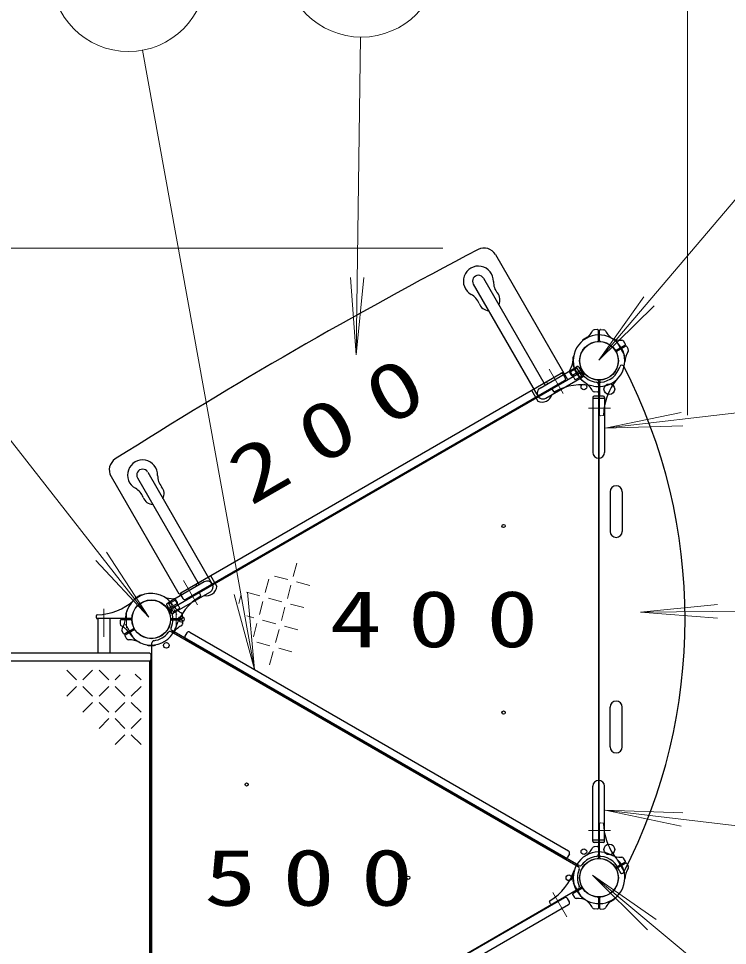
# Model space of a CAD drawing. Units: millimetres on the paper, scale 1:60. Extents: x -385 to 0, y -594 to 267.
# Drawn here: x -236.6 to -209.18, y 156.68 to 192.54 of the extents above; entities that cross this region are included whole.
import ezdxf

# ---------------------------------------------------------------- set-up
doc = ezdxf.new("R2010")
doc.units = ezdxf.units.MM
doc.linetypes.add('USER1', pattern=[4.5, 2.5, -2])
doc.linetypes.add('USER2', pattern=[6, 3, -1, 1, -1])
doc.layers.add('LY_1', color=7, linetype='Continuous', lineweight=25)
doc.styles.add('ＭＳ ゴシック', font='')
doc.styles.get('ＭＳ ゴシック').set_extended_font_data('MS Gothic')

msp = doc.modelspace()

# ---------------------------------------------------------------- linework, layer by layer
at = {"layer": 'LY_1', "lineweight": 13}
for p, q in [((-210.726, 177.191), (-210.726, 224.175)), ((-223.38, 191.823), (-223.546, 179.535)), ((-231.811, 191.313), (-227.476, 167.363)), ((-207.951, 186.629), (-214.154, 179.322)), ((-220.194, 183.663), (-332.785, 183.663)), ((-223.546, 179.535), (-223.767, 182.527)), ((-223.546, 179.535), (-223.244, 182.52)), ((-214.154, 179.322), (-212.419, 181.77)), ((-214.154, 179.322), (-212.02, 181.431)), ((-201.689, 178.14), (-213.903, 176.69)), ((-237.761, 177.308), (-231.562, 169.377)), ((-213.903, 176.69), (-210.966, 177.302)), ((-213.903, 176.69), (-210.905, 176.782)), ((-231.562, 169.377), (-233.197, 171.893)), ((-231.562, 169.377), (-233.609, 171.571)), ((-225.975, 170.96), (-225.838, 171.472)), ((-227.058, 170.335), (-226.92, 170.847)), ((-226.191, 170.835), (-226.704, 170.972)), ((-225.338, 170.606), (-225.85, 170.744)), ((-227.274, 170.21), (-227.786, 170.347)), ((-227.476, 167.363), (-227.751, 170.35)), ((-226.204, 170.106), (-226.066, 170.619)), ((-227.476, 167.363), (-228.265, 170.257)), ((-228.084, 169.918), (-228.003, 170.222)), ((-227.286, 169.481), (-227.149, 169.994)), ((-226.42, 169.981), (-226.933, 170.119)), ((-226.433, 169.253), (-226.295, 169.765)), ((-225.566, 169.753), (-226.079, 169.89)), ((-212.548, 169.582), (-209.562, 169.867)), ((-201.833, 169.666), (-212.548, 169.582)), ((-227.503, 169.356), (-227.775, 169.429)), ((-226.649, 169.128), (-227.161, 169.265)), ((-212.548, 169.582), (-209.558, 169.344)), ((-227.515, 168.628), (-227.378, 169.14)), ((-226.661, 168.399), (-226.524, 168.911)), ((-225.795, 168.899), (-226.308, 169.036)), ((-226.878, 168.274), (-227.39, 168.411)), ((-226.024, 168.045), (-226.536, 168.182)), ((-226.89, 167.545), (-226.753, 168.057)), ((-234.74, 167.332), (-234.365, 166.957)), ((-234.115, 166.957), (-233.74, 167.332)), ((-233.49, 167.332), (-233.115, 166.957)), ((-232.865, 166.957), (-232.666, 167.157)), ((-232.088, 167.18), (-231.865, 166.957)), ((-234.74, 166.332), (-234.365, 166.707)), ((-234.115, 166.707), (-233.74, 166.332)), ((-233.49, 166.332), (-233.115, 166.707)), ((-232.865, 166.707), (-232.49, 166.332)), ((-232.24, 166.332), (-231.865, 166.707)), ((-234.115, 165.707), (-233.74, 166.082)), ((-233.49, 166.082), (-233.115, 165.707)), ((-232.865, 165.707), (-232.49, 166.082)), ((-232.24, 166.082), (-231.865, 165.707)), ((-233.49, 165.082), (-233.115, 165.457)), ((-232.865, 165.457), (-232.49, 165.082)), ((-232.24, 165.082), (-231.865, 165.457)), ((-232.865, 164.457), (-232.49, 164.832)), ((-232.24, 164.832), (-231.865, 164.457)), ((-213.903, 161.911), (-210.966, 161.299)), ((-213.903, 161.911), (-210.905, 161.819)), ((-201.689, 160.461), (-213.903, 161.911)), ((-214.398, 159.396), (-212.269, 157.282)), ((-214.398, 159.396), (-211.934, 157.684)), ((-207.925, 154.004), (-214.398, 159.396))]:
    msp.add_line(p, q, dxfattribs=at)
at = {"layer": 'LY_1'}
for p, q in [((-218.158, 183.413), (-215.363, 178.571)), ((-219.01, 182.267), (-216.51, 177.937)), ((-218.617, 182.494), (-216.23, 178.36)), ((-214.208, 180.508), (-214.339, 180.503)), ((-214.173, 180.082), (-214.173, 180.474)), ((-214.123, 180.082), (-214.123, 180.474)), ((-214.089, 180.508), (-213.967, 180.503)), ((-214.786, 180.071), (-214.787, 180.073)), ((-214.497, 180.238), (-214.498, 180.24)), ((-213.133, 179.956), (-213.202, 180.067)), ((-213.484, 179.713), (-213.144, 179.909)), ((-213.459, 179.669), (-213.119, 179.866)), ((-213.073, 179.853), (-213.016, 179.745)), ((-215.134, 179.467), (-215.137, 179.467)), ((-216.427, 178.247), (-215.027, 179.055)), ((-214.837, 178.932), (-215.177, 178.735)), ((-215.134, 179.134), (-215.137, 179.134)), ((-214.991, 179.076), (-215.027, 179.055)), ((-215.027, 179.055), (-214.8, 178.662)), ((-214.922, 179.058), (-214.746, 178.752)), ((-230.78, 169.669), (-214.812, 178.888)), ((-230.328, 170.325), (-215.606, 178.825)), ((-216.2, 177.854), (-214.8, 178.662)), ((-215.528, 178.773), (-215.453, 178.644)), ((-215.223, 178.748), (-215.28, 178.856)), ((-214.764, 178.683), (-214.8, 178.662)), ((-215.483, 178.53), (-230.134, 170.071)), ((-216.183, 178.491), (-216.138, 178.413)), ((-214.173, 178.519), (-214.173, 160.082)), ((-214.148, 178.388), (-214.148, 160.213)), ((-214.123, 178.519), (-214.123, 177.934)), ((-216.76, 178.158), (-216.519, 177.74)), ((-215.958, 178.186), (-215.91, 178.113)), ((-214.387, 177.884), (-214.387, 177.842)), ((-213.984, 177.934), (-214.337, 177.934)), ((-214.208, 178.093), (-214.329, 178.098)), ((-213.934, 177.884), (-213.934, 177.842)), ((-213.934, 177.842), (-214.387, 177.842)), ((-214.387, 177.842), (-214.387, 175.759)), ((-213.934, 177.842), (-213.934, 175.759)), ((-231.607, 174.994), (-229.107, 170.664)), ((-233.025, 174.83), (-230.4, 170.283)), ((-232, 174.767), (-229.613, 170.633)), ((-213.715, 174.234), (-213.715, 172.701)), ((-213.248, 174.234), (-213.248, 172.701)), ((-229.417, 170.747), (-230.817, 169.939)), ((-229.173, 170.991), (-228.932, 170.573)), ((-229.19, 170.354), (-230.59, 169.546)), ((-229.751, 170.658), (-229.706, 170.58)), ((-232.106, 170.071), (-232.107, 170.073)), ((-231.817, 170.238), (-231.819, 170.24)), ((-230.453, 169.956), (-230.517, 170.058)), ((-230.322, 170.232), (-230.247, 170.102)), ((-229.599, 170.311), (-229.559, 170.233)), ((-230.871, 169.849), (-230.695, 169.543)), ((-230.853, 169.918), (-230.817, 169.939)), ((-230.817, 169.939), (-230.59, 169.546)), ((-230.805, 169.713), (-230.465, 169.909)), ((-233.593, 169.361), (-233.588, 169.448)), ((-232.25, 169.326), (-233.559, 169.326)), ((-233.529, 169.326), (-233.529, 167.992)), ((-233.075, 169.326), (-233.075, 167.992)), ((-232.25, 169.276), (-232.642, 169.276)), ((-230.688, 169.326), (-230.295, 169.326)), ((-230.688, 169.276), (-230.295, 169.276)), ((-230.626, 169.525), (-230.59, 169.546)), ((-230.262, 169.36), (-230.266, 169.481)), ((-232.676, 169.241), (-232.672, 169.12)), ((-232.158, 168.932), (-232.498, 168.735)), ((-230.262, 169.241), (-230.266, 169.11)), ((-232.544, 168.748), (-232.605, 168.864)), ((-232.484, 168.645), (-232.42, 168.543)), ((-232.133, 168.888), (-232.473, 168.692)), ((-230.693, 168.824), (-214.949, 159.734)), ((-214.924, 159.777), (-230.668, 168.867)), ((-230.089, 168.773), (-230.164, 168.644)), ((-229.975, 168.804), (-215.325, 160.346)), ((-231.635, 168.315), (-231.635, 168.312)), ((-231.444, 150.082), (-231.444, 168.39)), ((-231.302, 168.315), (-231.302, 168.312)), ((-230.134, 168.53), (-215.483, 160.071)), ((-231.552, 167.992), (-243.885, 167.992)), ((-231.469, 167.759), (-231.469, 167.909)), ((-231.469, 167.676), (-243.969, 167.676)), ((-231.522, 150.926), (-231.522, 167.676)), ((-231.469, 150.926), (-231.469, 167.676)), ((-213.715, 164.367), (-213.715, 165.901)), ((-213.248, 164.367), (-213.248, 165.901)), ((-214.387, 160.759), (-214.387, 162.842)), ((-213.934, 160.759), (-213.934, 162.842)), ((-214.387, 160.717), (-214.387, 160.759)), ((-213.934, 160.759), (-214.387, 160.759)), ((-213.984, 160.667), (-214.337, 160.667)), ((-214.123, 160.082), (-214.123, 160.667)), ((-213.934, 160.717), (-213.934, 160.759)), ((-214.208, 160.508), (-214.329, 160.503)), ((-215.294, 160.232), (-215.369, 160.102)), ((-213.133, 159.956), (-213.197, 160.058)), ((-213.484, 159.713), (-213.144, 159.909)), ((-213.459, 159.669), (-213.119, 159.866)), ((-213.073, 159.853), (-213.011, 159.737)), ((-215.134, 159.467), (-215.137, 159.467)), ((-230.805, 149.713), (-214.837, 158.932)), ((-214.812, 158.888), (-215.152, 158.692)), ((-215.134, 159.134), (-215.137, 159.134)), ((-215.483, 158.53), (-230.134, 150.071)), ((-215.294, 158.369), (-215.369, 158.499)), ((-215.164, 158.645), (-215.1, 158.543)), ((-214.173, 158.519), (-214.173, 158.127)), ((-214.123, 158.519), (-214.123, 158.127)), ((-213.511, 158.53), (-213.509, 158.528)), ((-215.325, 158.255), (-229.975, 149.797)), ((-216.018, 158.291), (-216.057, 158.368)), ((-213.8, 158.363), (-213.798, 158.361)), ((-214.208, 158.093), (-214.339, 158.098)), ((-214.089, 158.093), (-213.967, 158.098))]:
    msp.add_line(p, q, dxfattribs=at)
at = {"layer": 'LY_1', "linetype": 'USER2', "lineweight": 13}
for p, q in [((-213.484, 180.067), (-213.152, 179.492)), ((-215.533, 178.032), (-216.076, 178.972)), ((-215.144, 179.109), (-214.812, 178.534)), ((-213.697, 177.467), (-214.55, 177.467)), ((-229.678, 169.866), (-230.221, 170.806)), ((-230.805, 170.067), (-230.473, 169.492)), ((-233.302, 169.707), (-233.302, 168.621)), ((-232.427, 168.969), (-232.427, 169.632)), ((-230.51, 168.969), (-230.51, 169.632)), ((-232.465, 169.109), (-232.133, 168.534)), ((-213.697, 161.134), (-214.55, 161.134)), ((-213.152, 159.492), (-213.484, 160.067)), ((-214.812, 158.534), (-215.144, 159.109)), ((-215.939, 158.736), (-215.396, 157.795))]:
    msp.add_line(p, q, dxfattribs=at)
at = {"layer": 'LY_1', "linetype": 'USER1', "lineweight": 13}
for p, q in [((-215.003, 179.015), (-215.249, 178.873)), ((-215.249, 178.873), (-215.069, 178.561)), ((-214.823, 178.703), (-215.069, 178.561)), ((-214.123, 177.934), (-214.123, 177.21)), ((-214.088, 177.176), (-214.001, 177.181)), ((-230.794, 169.898), (-230.548, 170.04)), ((-230.548, 170.04), (-230.368, 169.728)), ((-230.614, 169.586), (-230.368, 169.728)), ((-214.123, 160.667), (-214.123, 161.391)), ((-214.088, 161.425), (-214.001, 161.42))]:
    msp.add_line(p, q, dxfattribs=at)
at = {"layer": 'LY_1', "lineweight": 13}
for centre in [(-223.339, 194.823), (-232.346, 194.265)]:
    msp.add_circle(centre, 3, dxfattribs=at)
at = {"layer": 'LY_1'}
for centre, radius in [((-214.148, 179.301), 0.75), ((-214.148, 179.301), 0.743), ((-214.732, 178.29), 0.108), ((-213.749, 178.204), 0.208), ((-217.838, 172.909), 0.0625), ((-231.469, 169.301), 0.75), ((-231.469, 169.301), 0.743), ((-230.302, 169.301), 0.108), ((-224.088, 169.301), 0.0625), ((-230.885, 168.29), 0.108), ((-217.838, 165.692), 0.0625), ((-227.779, 162.909), 0.0625), ((-214.732, 160.311), 0.108), ((-213.749, 160.397), 0.208), ((-214.148, 159.301), 0.75), ((-214.148, 159.301), 0.743), ((-221.529, 159.301), 0.0625), ((-215.315, 159.301), 0.108)]:
    msp.add_circle(centre, radius, dxfattribs=at)
for centre, radius, start, end in [((-127.623, 9.435), 196.604, 117.63762, 122.36238), ((-218.591, 183.163), 0.5, 30, 117.6376), ((-218.813, 182.381), 0.583, 358.4317, 241.5683), ((-218.813, 182.381), 0.227, 30, 210), ((-217.577, 182.347), 0.653, 178.4317, 220.0157), ((-219.402, 181.293), 0.653, 19.9843, 61.5683), ((-218.397, 181.659), 0.417, 332.9564, 40.0157), ((-218.397, 181.659), 0.417, 199.9843, 267.0436), ((-215.139, 180.843), 0.833, 302.7272, 332.5412), ((-214.326, 180.42), 0.0833, 92, 152.5412), ((-214.207, 180.474), 0.0333, 0, 92), ((-214.09, 180.474), 0.0333, 88, 180), ((-213.97, 180.42), 0.0833, 27.4588, 88), ((-213.157, 180.843), 0.833, 207.4588, 237.2728), ((-214.148, 179.301), 1, 120, 180), ((-214.772, 180.082), 0.0167, 128.6269, 210), ((-214.148, 179.301), 1.017, 120, 128.6269), ((-214.148, 179.301), 1.017, 111.3731, 120), ((-214.148, 179.301), 1, 62.7272, 120), ((-214.513, 180.232), 0.0167, 30, 111.3731), ((-214.207, 180.082), 0.0333, 274.2707, 0), ((-214.09, 180.082), 0.0333, 180, 265.7293), ((-213.308, 180.93), 0.833, 242.7272, 272.5412), ((-214.148, 179.301), 1, 0, 57.2728), ((-213.267, 180.014), 0.0833, 32, 92.5412), ((-213.501, 179.742), 0.0333, 214.2707, 300), ((-213.442, 179.641), 0.0333, 120, 205.7293), ((-212.317, 179.213), 0.833, 147.4588, 177.2728), ((-213.161, 179.938), 0.0333, 300, 32), ((-213.102, 179.837), 0.0333, 28, 120), ((-213.09, 179.706), 0.0833, 327.4588, 28), ((-215.979, 179.388), 0.833, 327.4588, 357.2728), ((-214.148, 179.301), 1.017, 171.3731, 180), ((-214.148, 179.301), 1.017, 180, 188.6269), ((-215.137, 179.451), 0.0167, 90, 171.3731), ((-214.148, 179.301), 1, 180, 237.2728), ((-214.148, 179.301), 1, 300, 0), ((-215.207, 178.895), 0.0833, 147.4588, 208), ((-215.137, 179.151), 0.0167, 188.6269, 270), ((-214.966, 179.033), 0.05, 30, 120), ((-214.854, 178.96), 0.0333, 300, 25.7293), ((-214.148, 179.301), 0.833, 275.2159, 344.1158), ((-213.267, 179.05), 0.0833, 27.3085, 164.1158), ((-232.148, 169.301), 21.333, 332.6915, 27.3085), ((-215.6, 178.732), 0.0833, 30, 120), ((-215.564, 178.753), 0.0833, 30, 120), ((-215.525, 178.602), 0.0833, 300, 30), ((-215.194, 178.764), 0.0333, 208, 300), ((-214.882, 178.752), 0.0833, 36.7872, 120), ((-214.148, 179.301), 0.833, 216.7872, 263.2128), ((-214.796, 178.859), 0.0333, 34.2707, 120), ((-214.789, 178.727), 0.05, 300, 30), ((-211.803, 177.173), 2.167, 137.7828, 169.6004), ((-216.313, 178.051), 0.227, 120, 300), ((-215.93, 178.205), 0.0333, 120, 213), ((-214.818, 176.206), 2.167, 77.7828, 118.9159), ((-215.139, 177.758), 0.833, 27.4588, 57.2728), ((-214.148, 179.301), 1, 257.7828, 300), ((-214.257, 178.39), 0.0833, 0, 83.2128), ((-214.207, 178.519), 0.0333, 0, 85.7293), ((-214.065, 178.388), 0.0833, 95.2159, 180), ((-214.09, 178.519), 0.0333, 94.2707, 180), ((-216.355, 178.123), 0.417, 246.8699, 341.9267), ((-215.882, 178.131), 0.0333, 213, 298.9158), ((-214.326, 178.181), 0.0833, 207.4588, 268), ((-214.337, 177.884), 0.05, 90, 180), ((-214.207, 178.127), 0.0333, 268, 0), ((-213.984, 177.884), 0.05, 0, 90), ((-214.161, 175.759), 0.227, 180, 0), ((-232.592, 175.08), 0.5, 122.3624, 210), ((-231.804, 174.881), 0.583, 358.4317, 241.5683), ((-231.804, 174.881), 0.227, 30, 210), ((-230.568, 174.847), 0.653, 178.4317, 220.0157), ((-232.392, 173.793), 0.653, 19.9843, 61.5683), ((-231.387, 174.159), 0.417, 332.9564, 40.0157), ((-213.482, 174.234), 0.233, 360, 180), ((-231.387, 174.159), 0.417, 199.9843, 267.0436), ((-213.482, 172.701), 0.233, 180, 360), ((-229.304, 170.551), 0.227, 300, 120), ((-230.286, 170.253), 0.0833, 120, 210), ((-230.25, 170.273), 0.0833, 120, 210), ((-229.629, 170.295), 0.0333, 27, 120), ((-229.345, 170.623), 0.417, 258.0733, 353.1301), ((-233.596, 171.646), 2.167, 271.0842, 312.2172), ((-231.469, 169.301), 1, 32.7272, 177.2728), ((-232.093, 170.082), 0.0167, 128.6269, 210), ((-231.469, 169.301), 1.017, 120, 128.6269), ((-231.469, 169.301), 1.017, 111.3731, 120), ((-231.833, 170.232), 0.0167, 30, 111.3731), ((-230.629, 170.93), 0.833, 242.7272, 272.5412), ((-230.588, 170.014), 0.0833, 32, 92.5412), ((-228.453, 168.333), 2.167, 121.0841, 162.2172), ((-230.175, 170.144), 0.0833, 210, 300), ((-229.589, 170.217), 0.0333, 301.0842, 27), ((-230.828, 169.874), 0.05, 120, 210), ((-230.821, 169.742), 0.0333, 214.2707, 300), ((-230.763, 169.641), 0.0333, 120, 205.7293), ((-230.626, 169.662), 0.0833, 120, 203.2128), ((-231.469, 169.301), 0.833, 336.7872, 23.2128), ((-229.926, 170.292), 0.833, 212.7272, 242.5412), ((-230.481, 169.938), 0.0333, 300, 32), ((-233.559, 169.359), 0.0333, 177, 270), ((-233.555, 169.446), 0.0333, 91.0841, 177), ((-232.642, 169.242), 0.0333, 90, 182), ((-233.3, 169.388), 0.833, 327.4588, 357.2728), ((-232.25, 169.359), 0.0333, 270, 355.7293), ((-232.25, 169.242), 0.0333, 4.2707, 90), ((-230.688, 169.359), 0.0333, 184.2707, 270), ((-230.688, 169.242), 0.0333, 90, 175.7293), ((-230.651, 169.568), 0.05, 210, 300), ((-230.349, 169.478), 0.0833, 2, 62.5412), ((-230.295, 169.359), 0.0333, 270, 2), ((-230.295, 169.242), 0.0333, 358, 90), ((-232.588, 169.123), 0.0833, 182, 242.5412), ((-233.011, 168.309), 0.833, 32.7272, 62.5412), ((-232.527, 168.895), 0.0833, 147.4588, 208), ((-231.469, 169.301), 1, 212.7272, 342.2172), ((-232.174, 168.96), 0.0333, 300, 25.7293), ((-232.116, 168.859), 0.0333, 34.2707, 120), ((-230.626, 168.939), 0.0833, 156.7872, 240), ((-229.926, 168.309), 0.833, 117.4588, 147.2728), ((-230.349, 169.123), 0.0833, 297.4588, 358), ((-232.514, 168.764), 0.0333, 208, 300), ((-232.456, 168.663), 0.0333, 120, 212), ((-232.349, 168.587), 0.0833, 212, 272.5412), ((-231.469, 169.301), 0.833, 276.7872, 323.2128), ((-230.735, 168.752), 0.0833, 60, 143.2128), ((-230.092, 168.602), 0.0833, 150, 240), ((-230.017, 168.732), 0.0833, 60, 150), ((-232.309, 167.671), 0.833, 62.7272, 92.5412), ((-231.619, 168.312), 0.0167, 180, 261.3731), ((-231.469, 169.301), 1.017, 261.3731, 270), ((-231.469, 169.301), 1.017, 270, 278.6269), ((-231.36, 168.39), 0.0833, 96.7872, 180), ((-231.319, 168.312), 0.0167, 278.6269, 0), ((-231.552, 167.909), 0.0833, 0, 90), ((-231.552, 167.759), 0.0833, 270, 0), ((-213.482, 165.901), 0.233, 360, 180), ((-213.482, 164.367), 0.233, 180, 360), ((-214.161, 162.842), 0.227, 0, 180), ((-211.803, 161.428), 2.167, 190.3996, 222.2172), ((-214.337, 160.717), 0.05, 180, 270), ((-213.984, 160.717), 0.05, 270, 0), ((-215.367, 160.273), 0.0833, 330, 60), ((-215.139, 160.843), 0.833, 302.7272, 332.5412), ((-214.148, 159.301), 1, 62.7272, 120), ((-214.326, 160.42), 0.0833, 92, 152.5412), ((-214.207, 160.474), 0.0333, 0, 92), ((-215.442, 160.144), 0.0833, 240, 330), ((-214.148, 159.301), 1, 120, 180), ((-214.148, 159.301), 0.833, 96.7872, 143.2128), ((-214.257, 160.211), 0.0833, 276.7872, 0), ((-214.207, 160.082), 0.0333, 274.2707, 0), ((-214.065, 160.213), 0.0833, 180, 264.7841), ((-214.09, 160.082), 0.0333, 180, 265.7293), ((-214.148, 159.301), 0.833, 15.8842, 84.7841), ((-213.308, 160.93), 0.833, 242.7272, 272.5412), ((-214.148, 159.301), 1, 0, 42.2172), ((-213.267, 160.014), 0.0833, 32, 92.5412), ((-213.161, 159.938), 0.0333, 300, 32), ((-217.164, 160.268), 2.167, 301.0842, 342.2172), ((-214.148, 159.301), 0.833, 156.7872, 203.2128), ((-214.991, 159.662), 0.0833, 336.7872, 60), ((-214.882, 159.849), 0.0833, 240, 323.2128), ((-213.501, 159.742), 0.0333, 214.2707, 300), ((-213.443, 159.641), 0.0333, 120, 205.7293), ((-212.317, 159.213), 0.833, 147.4588, 177.2728), ((-213.102, 159.837), 0.0333, 28, 120), ((-213.09, 159.706), 0.0833, 327.4588, 28), ((-214.148, 159.301), 1.017, 171.3731, 180), ((-214.148, 159.301), 1.017, 180, 188.6269), ((-215.137, 159.451), 0.0167, 90, 171.3731), ((-214.148, 159.301), 1, 180, 237.2728), ((-214.148, 159.301), 1, 300, 0), ((-213.267, 159.551), 0.0833, 195.8842, 332.6915), ((-215.137, 159.151), 0.0167, 188.6269, 270), ((-214.991, 158.939), 0.0833, 300, 23.2128), ((-214.854, 158.96), 0.0333, 300, 25.7293), ((-214.796, 158.859), 0.0333, 34.2707, 120), ((-215.442, 158.458), 0.0833, 30, 120), ((-215.136, 158.663), 0.0333, 120, 212), ((-215.029, 158.587), 0.0833, 212, 272.5412), ((-214.988, 157.671), 0.833, 62.7272, 92.5412), ((-214.207, 158.519), 0.0333, 0, 85.7293), ((-214.09, 158.519), 0.0333, 94.2707, 180), ((-214.148, 159.301), 1.017, 300, 308.6269), ((-213.524, 158.519), 0.0167, 308.6269, 30), ((-216.028, 158.384), 0.0333, 121.0841, 207), ((-215.988, 158.306), 0.0333, 207, 300), ((-215.367, 158.328), 0.0833, 300, 30), ((-215.139, 157.758), 0.833, 27.4588, 57.2728), ((-214.148, 159.301), 1, 242.7272, 300), ((-214.326, 158.181), 0.0833, 207.4588, 268), ((-213.97, 158.181), 0.0833, 272, 332.5412), ((-213.157, 157.758), 0.833, 122.7272, 152.5412), ((-213.784, 158.369), 0.0167, 210, 291.3731), ((-214.148, 159.301), 1.017, 291.3731, 300), ((-214.207, 158.127), 0.0333, 268, 0), ((-214.09, 158.127), 0.0333, 180, 272)]:
    msp.add_arc(centre, radius, start, end, dxfattribs=at)
at = {"layer": 'LY_1', "linetype": 'USER1', "lineweight": 13}
for centre, radius, start, end in [((-211.803, 177.173), 2.167, 169.6004, 178.9159), ((-214.09, 177.21), 0.0333, 180, 273), ((-214.003, 177.214), 0.0333, 273, 358.9158), ((-214.09, 161.391), 0.0333, 87, 180), ((-214.003, 161.387), 0.0333, 1.0841, 87), ((-211.803, 161.428), 2.167, 181.0841, 190.3996)]:
    msp.add_arc(centre, radius, start, end, dxfattribs=at)

# ---------------------------------------------------------------- texts
at = {"layer": 'LY_1', "insert": (-228.176, 174.598), "char_height": 2.199, "attachment_point": 4, "rotation": 30, "style": 'ＭＳ ゴシック'}
msp.add_mtext('\\T1.5;\\W1.35;200', dxfattribs=at)
at = {"layer": 'LY_1', "char_height": 2.199, "attachment_point": 4, "style": 'ＭＳ ゴシック'}
for s, insert in [('\\T1.5;\\W1.35;400', (-224.571, 169.301)), ('\\T1.5;\\W1.35;500', (-229.424, 159.301))]:
    msp.add_mtext(s, dxfattribs=dict(at, insert=insert))

doc.saveas('drawing.dxf')
